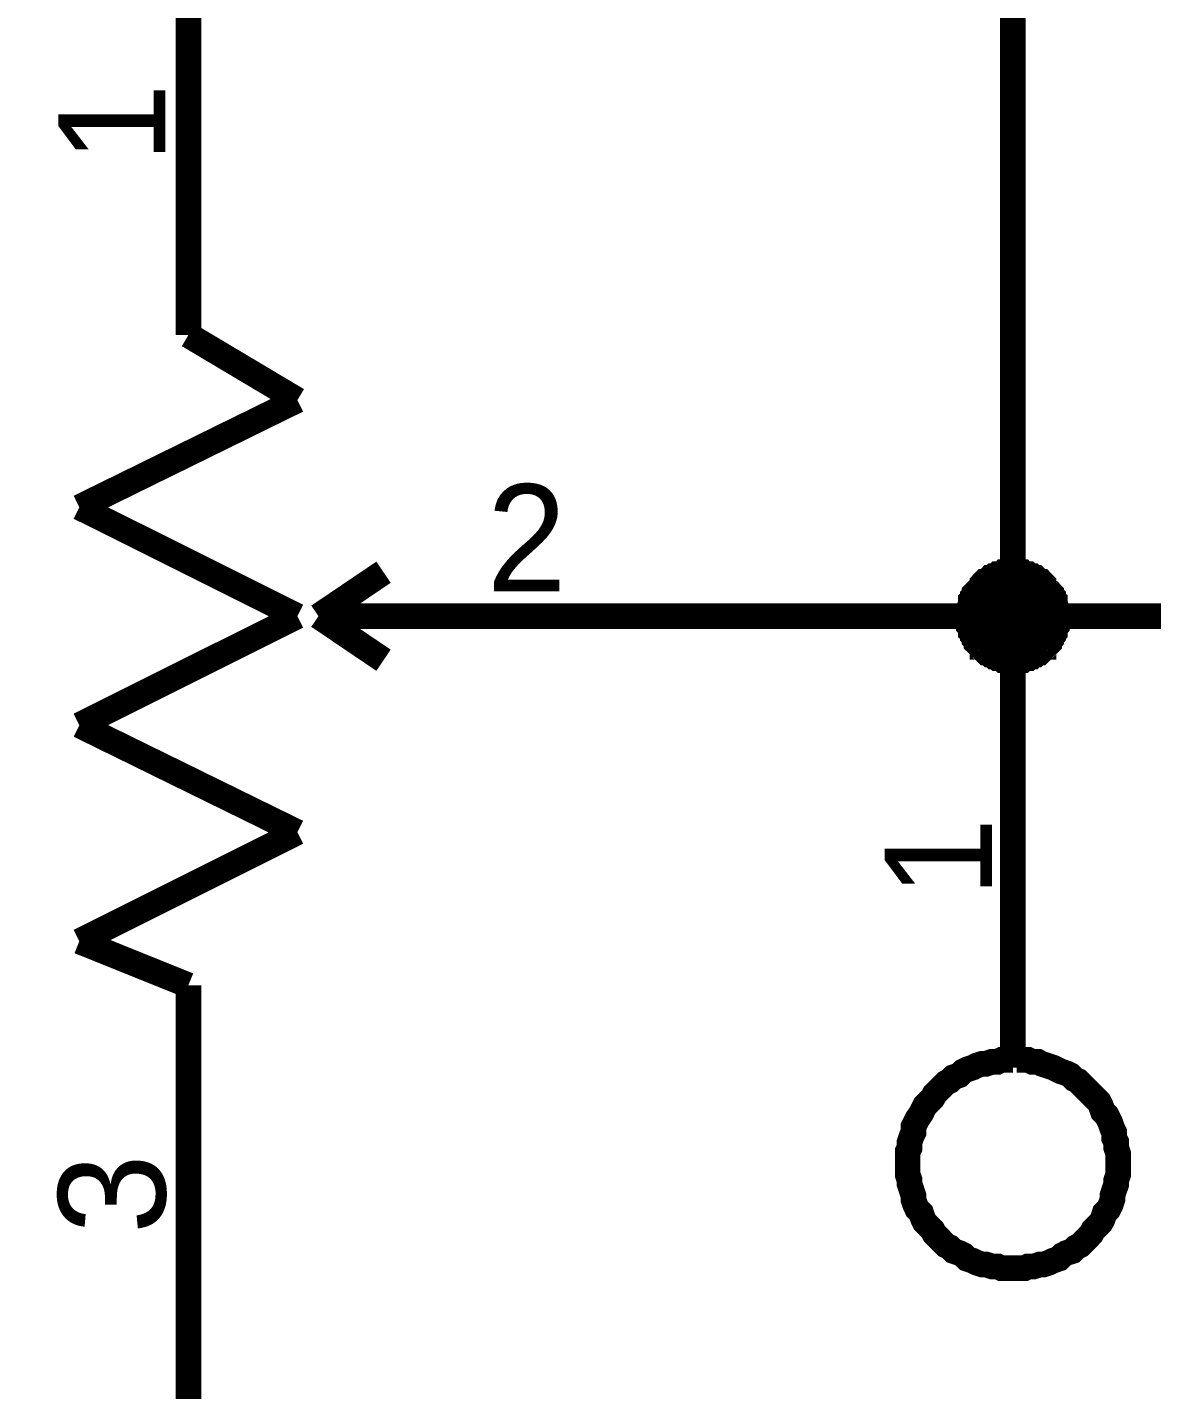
# Model space of a CAD drawing. Header units: millimetres. Extents: x 0 to 800, y 0 to 567.
# Drawn here: x 55.01 to 68.17, y 144.04 to 159.99 of the extents above; entities that cross this region are included whole.
import ezdxf

# ---------------------------------------------------------------- set-up
doc = ezdxf.new("R2010")
doc.units = ezdxf.units.MM
doc.layers.add('Sheet', color=255, linetype='Continuous')

msp = doc.modelspace()

# ---------------------------------------------------------------- linework, layer by layer
at = {"layer": 'Sheet'}
for points, const_width in [([(45.806, 167.543), (48.024, 167.543), (48.024, 167.565), (66.548, 167.565), (66.548, 153.096), (77.837, 153.096)], 0.3), ([(56.894, 156.388), (56.894, 161.473)], 0.3), ([(56.894, 156.388), (58.171, 155.627)], 0.3), ([(58.171, 155.627), (55.617, 154.372)], 0.3), ([(55.617, 154.372), (58.171, 153.096)], 0.3), ([(58.417, 153.096), (59.179, 153.611)], 0.3), ([(66.033, 153.096), (66.033, 153.118), (66.033, 153.14), (66.033, 153.163), (66.033, 153.185), (66.055, 153.23), (66.055, 153.252), (66.055, 153.275), (66.078, 153.297), (66.078, 153.32), (66.1, 153.342), (66.1, 153.364), (66.122, 153.387), (66.122, 153.387), (66.145, 153.409), (66.167, 153.432), (66.19, 153.454), (66.19, 153.476), (66.212, 153.499), (66.234, 153.499), (66.257, 153.521), (66.279, 153.544), (66.302, 153.544), (66.324, 153.566), (66.346, 153.566), (66.369, 153.588), (66.391, 153.588), (66.414, 153.588), (66.436, 153.611), (66.458, 153.611), (66.503, 153.611), (66.526, 153.611), (66.548, 153.611)], 0.3), ([(66.033, 153.096), (66.033, 153.118), (66.033, 153.14), (66.033, 153.163), (66.033, 153.185), (66.055, 153.23), (66.055, 153.252), (66.055, 153.275), (66.078, 153.297), (66.078, 153.32), (66.1, 153.342), (66.1, 153.364), (66.122, 153.387), (66.122, 153.387), (66.145, 153.409), (66.167, 153.432), (66.19, 153.454), (66.19, 153.476), (66.212, 153.499), (66.234, 153.499), (66.257, 153.521), (66.279, 153.544), (66.302, 153.544), (66.324, 153.566), (66.346, 153.566), (66.369, 153.588), (66.391, 153.588), (66.414, 153.588), (66.436, 153.611), (66.458, 153.611), (66.503, 153.611), (66.526, 153.611), (66.548, 153.611)], 0.3), ([(66.033, 153.096), (66.033, 153.118), (66.033, 153.14), (66.033, 153.163), (66.033, 153.185), (66.055, 153.23), (66.055, 153.252), (66.055, 153.275), (66.078, 153.297), (66.078, 153.32), (66.1, 153.342), (66.1, 153.364), (66.122, 153.387), (66.122, 153.387), (66.145, 153.409), (66.167, 153.432), (66.19, 153.454), (66.19, 153.476), (66.212, 153.499), (66.234, 153.499), (66.257, 153.521), (66.279, 153.544), (66.302, 153.544), (66.324, 153.566), (66.346, 153.566), (66.369, 153.588), (66.391, 153.588), (66.414, 153.588), (66.436, 153.611), (66.458, 153.611), (66.503, 153.611), (66.526, 153.611), (66.548, 153.611)], 0.3), ([(66.033, 153.096), (66.033, 153.118), (66.033, 153.14), (66.033, 153.163), (66.033, 153.185), (66.055, 153.23), (66.055, 153.252), (66.055, 153.275), (66.078, 153.297), (66.078, 153.32), (66.1, 153.342), (66.1, 153.364), (66.122, 153.387), (66.122, 153.387), (66.145, 153.409), (66.167, 153.432), (66.19, 153.454), (66.19, 153.476), (66.212, 153.499), (66.234, 153.499), (66.257, 153.521), (66.279, 153.544), (66.302, 153.544), (66.324, 153.566), (66.346, 153.566), (66.369, 153.588), (66.391, 153.588), (66.414, 153.588), (66.436, 153.611), (66.458, 153.611), (66.503, 153.611), (66.526, 153.611), (66.548, 153.611)], 0.3), ([(66.033, 153.096), (66.033, 153.118), (66.033, 153.14), (66.033, 153.163), (66.033, 153.185), (66.055, 153.23), (66.055, 153.252), (66.055, 153.275), (66.078, 153.297), (66.078, 153.32), (66.1, 153.342), (66.1, 153.364), (66.122, 153.387), (66.122, 153.387), (66.145, 153.409), (66.167, 153.432), (66.19, 153.454), (66.19, 153.476), (66.212, 153.499), (66.234, 153.499), (66.257, 153.521), (66.279, 153.544), (66.302, 153.544), (66.324, 153.566), (66.346, 153.566), (66.369, 153.588), (66.391, 153.588), (66.414, 153.588), (66.436, 153.611), (66.458, 153.611), (66.503, 153.611), (66.526, 153.611), (66.548, 153.611)], 0.3), ([(66.033, 153.096), (66.033, 153.118), (66.033, 153.14), (66.033, 153.163), (66.033, 153.185), (66.055, 153.23), (66.055, 153.252), (66.055, 153.275), (66.078, 153.297), (66.078, 153.32), (66.1, 153.342), (66.1, 153.364), (66.122, 153.387), (66.122, 153.387), (66.145, 153.409), (66.167, 153.432), (66.19, 153.454), (66.19, 153.476), (66.212, 153.499), (66.234, 153.499), (66.257, 153.521), (66.279, 153.544), (66.302, 153.544), (66.324, 153.566), (66.346, 153.566), (66.369, 153.588), (66.391, 153.588), (66.414, 153.588), (66.436, 153.611), (66.458, 153.611), (66.503, 153.611), (66.526, 153.611), (66.548, 153.611)], 0.3), ([(66.548, 153.611), (66.548, 153.611)], 0.3), ([(66.548, 153.611), (66.57, 153.611), (66.593, 153.611), (66.638, 153.611), (66.66, 153.611), (66.682, 153.588), (66.705, 153.588), (66.727, 153.588), (66.75, 153.566), (66.772, 153.566), (66.794, 153.544), (66.817, 153.544), (66.839, 153.521), (66.862, 153.499), (66.884, 153.499), (66.906, 153.476), (66.906, 153.454), (66.929, 153.432), (66.951, 153.409), (66.974, 153.387), (66.974, 153.387), (66.996, 153.364), (66.996, 153.342), (67.018, 153.32), (67.018, 153.297), (67.041, 153.275), (67.041, 153.252), (67.041, 153.23), (67.063, 153.185), (67.063, 153.163), (67.063, 153.14), (67.063, 153.118), (67.063, 153.096)], 0.3), ([(66.548, 153.611), (66.548, 153.611)], 0.3), ([(66.548, 153.611), (66.57, 153.611), (66.593, 153.611), (66.638, 153.611), (66.66, 153.611), (66.682, 153.588), (66.705, 153.588), (66.727, 153.588), (66.75, 153.566), (66.772, 153.566), (66.794, 153.544), (66.817, 153.544), (66.839, 153.521), (66.862, 153.499), (66.884, 153.499), (66.906, 153.476), (66.906, 153.454), (66.929, 153.432), (66.951, 153.409), (66.974, 153.387), (66.974, 153.387), (66.996, 153.364), (66.996, 153.342), (67.018, 153.32), (67.018, 153.297), (67.041, 153.275), (67.041, 153.252), (67.041, 153.23), (67.063, 153.185), (67.063, 153.163), (67.063, 153.14), (67.063, 153.118), (67.063, 153.096)], 0.3), ([(66.548, 153.611), (66.548, 153.611)], 0.3), ([(66.548, 153.611), (66.57, 153.611), (66.593, 153.611), (66.638, 153.611), (66.66, 153.611), (66.682, 153.588), (66.705, 153.588), (66.727, 153.588), (66.75, 153.566), (66.772, 153.566), (66.794, 153.544), (66.817, 153.544), (66.839, 153.521), (66.862, 153.499), (66.884, 153.499), (66.906, 153.476), (66.906, 153.454), (66.929, 153.432), (66.951, 153.409), (66.974, 153.387), (66.974, 153.387), (66.996, 153.364), (66.996, 153.342), (67.018, 153.32), (67.018, 153.297), (67.041, 153.275), (67.041, 153.252), (67.041, 153.23), (67.063, 153.185), (67.063, 153.163), (67.063, 153.14), (67.063, 153.118), (67.063, 153.096)], 0.3), ([(66.548, 153.611), (66.548, 153.611)], 0.3), ([(66.548, 153.611), (66.57, 153.611), (66.593, 153.611), (66.638, 153.611), (66.66, 153.611), (66.682, 153.588), (66.705, 153.588), (66.727, 153.588), (66.75, 153.566), (66.772, 153.566), (66.794, 153.544), (66.817, 153.544), (66.839, 153.521), (66.862, 153.499), (66.884, 153.499), (66.906, 153.476), (66.906, 153.454), (66.929, 153.432), (66.951, 153.409), (66.974, 153.387), (66.974, 153.387), (66.996, 153.364), (66.996, 153.342), (67.018, 153.32), (67.018, 153.297), (67.041, 153.275), (67.041, 153.252), (67.041, 153.23), (67.063, 153.185), (67.063, 153.163), (67.063, 153.14), (67.063, 153.118), (67.063, 153.096)], 0.3), ([(66.548, 153.611), (66.548, 153.611)], 0.3), ([(66.548, 153.611), (66.57, 153.611), (66.593, 153.611), (66.638, 153.611), (66.66, 153.611), (66.682, 153.588), (66.705, 153.588), (66.727, 153.588), (66.75, 153.566), (66.772, 153.566), (66.794, 153.544), (66.817, 153.544), (66.839, 153.521), (66.862, 153.499), (66.884, 153.499), (66.906, 153.476), (66.906, 153.454), (66.929, 153.432), (66.951, 153.409), (66.974, 153.387), (66.974, 153.387), (66.996, 153.364), (66.996, 153.342), (67.018, 153.32), (67.018, 153.297), (67.041, 153.275), (67.041, 153.252), (67.041, 153.23), (67.063, 153.185), (67.063, 153.163), (67.063, 153.14), (67.063, 153.118), (67.063, 153.096)], 0.3), ([(66.548, 153.611), (66.548, 153.611)], 0.3), ([(66.548, 153.611), (66.57, 153.611), (66.593, 153.611), (66.638, 153.611), (66.66, 153.611), (66.682, 153.588), (66.705, 153.588), (66.727, 153.588), (66.75, 153.566), (66.772, 153.566), (66.794, 153.544), (66.817, 153.544), (66.839, 153.521), (66.862, 153.499), (66.884, 153.499), (66.906, 153.476), (66.906, 153.454), (66.929, 153.432), (66.951, 153.409), (66.974, 153.387), (66.974, 153.387), (66.996, 153.364), (66.996, 153.342), (67.018, 153.32), (67.018, 153.297), (67.041, 153.275), (67.041, 153.252), (67.041, 153.23), (67.063, 153.185), (67.063, 153.163), (67.063, 153.14), (67.063, 153.118), (67.063, 153.096)], 0.3), ([(66.033, 153.096), (66.033, 153.118), (66.033, 153.14), (66.033, 153.163), (66.033, 153.185), (66.055, 153.23), (66.055, 153.252), (66.055, 153.275), (66.078, 153.297), (66.078, 153.32), (66.1, 153.342), (66.1, 153.364), (66.122, 153.387), (66.122, 153.387), (66.145, 153.409), (66.167, 153.432), (66.19, 153.454), (66.19, 153.476), (66.212, 153.499), (66.234, 153.499), (66.257, 153.521), (66.279, 153.544), (66.302, 153.544), (66.324, 153.566), (66.346, 153.566), (66.369, 153.588), (66.391, 153.588), (66.414, 153.588), (66.436, 153.611), (66.458, 153.611), (66.503, 153.611), (66.526, 153.611), (66.548, 153.611)], 0.0991), ([(66.033, 153.096), (66.033, 153.118), (66.033, 153.14), (66.033, 153.163), (66.033, 153.185), (66.055, 153.23), (66.055, 153.252), (66.055, 153.275), (66.078, 153.297), (66.078, 153.32), (66.1, 153.342), (66.1, 153.364), (66.122, 153.387), (66.122, 153.387), (66.145, 153.409), (66.167, 153.432), (66.19, 153.454), (66.19, 153.476), (66.212, 153.499), (66.234, 153.499), (66.257, 153.521), (66.279, 153.544), (66.302, 153.544), (66.324, 153.566), (66.346, 153.566), (66.369, 153.588), (66.391, 153.588), (66.414, 153.588), (66.436, 153.611), (66.458, 153.611), (66.503, 153.611), (66.526, 153.611), (66.548, 153.611)], 0.0991), ([(66.033, 153.096), (66.033, 153.118), (66.033, 153.14), (66.033, 153.163), (66.033, 153.185), (66.055, 153.23), (66.055, 153.252), (66.055, 153.275), (66.078, 153.297), (66.078, 153.32), (66.1, 153.342), (66.1, 153.364), (66.122, 153.387), (66.122, 153.387), (66.145, 153.409), (66.167, 153.432), (66.19, 153.454), (66.19, 153.476), (66.212, 153.499), (66.234, 153.499), (66.257, 153.521), (66.279, 153.544), (66.302, 153.544), (66.324, 153.566), (66.346, 153.566), (66.369, 153.588), (66.391, 153.588), (66.414, 153.588), (66.436, 153.611), (66.458, 153.611), (66.503, 153.611), (66.526, 153.611), (66.548, 153.611)], 0.0991), ([(66.033, 153.096), (66.033, 153.118), (66.033, 153.14), (66.033, 153.163), (66.033, 153.185), (66.055, 153.23), (66.055, 153.252), (66.055, 153.275), (66.078, 153.297), (66.078, 153.32), (66.1, 153.342), (66.1, 153.364), (66.122, 153.387), (66.122, 153.387), (66.145, 153.409), (66.167, 153.432), (66.19, 153.454), (66.19, 153.476), (66.212, 153.499), (66.234, 153.499), (66.257, 153.521), (66.279, 153.544), (66.302, 153.544), (66.324, 153.566), (66.346, 153.566), (66.369, 153.588), (66.391, 153.588), (66.414, 153.588), (66.436, 153.611), (66.458, 153.611), (66.503, 153.611), (66.526, 153.611), (66.548, 153.611)], 0.0991), ([(66.033, 153.096), (66.033, 153.118), (66.033, 153.14), (66.033, 153.163), (66.033, 153.185), (66.055, 153.23), (66.055, 153.252), (66.055, 153.275), (66.078, 153.297), (66.078, 153.32), (66.1, 153.342), (66.1, 153.364), (66.122, 153.387), (66.122, 153.387), (66.145, 153.409), (66.167, 153.432), (66.19, 153.454), (66.19, 153.476), (66.212, 153.499), (66.234, 153.499), (66.257, 153.521), (66.279, 153.544), (66.302, 153.544), (66.324, 153.566), (66.346, 153.566), (66.369, 153.588), (66.391, 153.588), (66.414, 153.588), (66.436, 153.611), (66.458, 153.611), (66.503, 153.611), (66.526, 153.611), (66.548, 153.611)], 0.0991), ([(66.033, 153.096), (66.033, 153.118), (66.033, 153.14), (66.033, 153.163), (66.033, 153.185), (66.055, 153.23), (66.055, 153.252), (66.055, 153.275), (66.078, 153.297), (66.078, 153.32), (66.1, 153.342), (66.1, 153.364), (66.122, 153.387), (66.122, 153.387), (66.145, 153.409), (66.167, 153.432), (66.19, 153.454), (66.19, 153.476), (66.212, 153.499), (66.234, 153.499), (66.257, 153.521), (66.279, 153.544), (66.302, 153.544), (66.324, 153.566), (66.346, 153.566), (66.369, 153.588), (66.391, 153.588), (66.414, 153.588), (66.436, 153.611), (66.458, 153.611), (66.503, 153.611), (66.526, 153.611), (66.548, 153.611)], 0.0991), ([(66.548, 153.611), (66.548, 153.611)], 0.0991), ([(66.548, 153.611), (66.57, 153.611), (66.593, 153.611), (66.638, 153.611), (66.66, 153.611), (66.682, 153.588), (66.705, 153.588), (66.727, 153.588), (66.75, 153.566), (66.772, 153.566), (66.794, 153.544), (66.817, 153.544), (66.839, 153.521), (66.862, 153.499), (66.884, 153.499), (66.906, 153.476), (66.906, 153.454), (66.929, 153.432), (66.951, 153.409), (66.974, 153.387), (66.974, 153.387), (66.996, 153.364), (66.996, 153.342), (67.018, 153.32), (67.018, 153.297), (67.041, 153.275), (67.041, 153.252), (67.041, 153.23), (67.063, 153.185), (67.063, 153.163), (67.063, 153.14), (67.063, 153.118), (67.063, 153.096)], 0.0991), ([(66.548, 153.611), (66.548, 153.611)], 0.0991), ([(66.548, 153.611), (66.57, 153.611), (66.593, 153.611), (66.638, 153.611), (66.66, 153.611), (66.682, 153.588), (66.705, 153.588), (66.727, 153.588), (66.75, 153.566), (66.772, 153.566), (66.794, 153.544), (66.817, 153.544), (66.839, 153.521), (66.862, 153.499), (66.884, 153.499), (66.906, 153.476), (66.906, 153.454), (66.929, 153.432), (66.951, 153.409), (66.974, 153.387), (66.974, 153.387), (66.996, 153.364), (66.996, 153.342), (67.018, 153.32), (67.018, 153.297), (67.041, 153.275), (67.041, 153.252), (67.041, 153.23), (67.063, 153.185), (67.063, 153.163), (67.063, 153.14), (67.063, 153.118), (67.063, 153.096)], 0.0991), ([(66.548, 153.611), (66.548, 153.611)], 0.0991), ([(66.548, 153.611), (66.57, 153.611), (66.593, 153.611), (66.638, 153.611), (66.66, 153.611), (66.682, 153.588), (66.705, 153.588), (66.727, 153.588), (66.75, 153.566), (66.772, 153.566), (66.794, 153.544), (66.817, 153.544), (66.839, 153.521), (66.862, 153.499), (66.884, 153.499), (66.906, 153.476), (66.906, 153.454), (66.929, 153.432), (66.951, 153.409), (66.974, 153.387), (66.974, 153.387), (66.996, 153.364), (66.996, 153.342), (67.018, 153.32), (67.018, 153.297), (67.041, 153.275), (67.041, 153.252), (67.041, 153.23), (67.063, 153.185), (67.063, 153.163), (67.063, 153.14), (67.063, 153.118), (67.063, 153.096)], 0.0991), ([(66.548, 153.611), (66.548, 153.611)], 0.0991), ([(66.548, 153.611), (66.57, 153.611), (66.593, 153.611), (66.638, 153.611), (66.66, 153.611), (66.682, 153.588), (66.705, 153.588), (66.727, 153.588), (66.75, 153.566), (66.772, 153.566), (66.794, 153.544), (66.817, 153.544), (66.839, 153.521), (66.862, 153.499), (66.884, 153.499), (66.906, 153.476), (66.906, 153.454), (66.929, 153.432), (66.951, 153.409), (66.974, 153.387), (66.974, 153.387), (66.996, 153.364), (66.996, 153.342), (67.018, 153.32), (67.018, 153.297), (67.041, 153.275), (67.041, 153.252), (67.041, 153.23), (67.063, 153.185), (67.063, 153.163), (67.063, 153.14), (67.063, 153.118), (67.063, 153.096)], 0.0991), ([(66.548, 153.611), (66.548, 153.611)], 0.0991), ([(66.548, 153.611), (66.57, 153.611), (66.593, 153.611), (66.638, 153.611), (66.66, 153.611), (66.682, 153.588), (66.705, 153.588), (66.727, 153.588), (66.75, 153.566), (66.772, 153.566), (66.794, 153.544), (66.817, 153.544), (66.839, 153.521), (66.862, 153.499), (66.884, 153.499), (66.906, 153.476), (66.906, 153.454), (66.929, 153.432), (66.951, 153.409), (66.974, 153.387), (66.974, 153.387), (66.996, 153.364), (66.996, 153.342), (67.018, 153.32), (67.018, 153.297), (67.041, 153.275), (67.041, 153.252), (67.041, 153.23), (67.063, 153.185), (67.063, 153.163), (67.063, 153.14), (67.063, 153.118), (67.063, 153.096)], 0.0991), ([(66.548, 153.611), (66.548, 153.611)], 0.0991), ([(66.548, 153.611), (66.57, 153.611), (66.593, 153.611), (66.638, 153.611), (66.66, 153.611), (66.682, 153.588), (66.705, 153.588), (66.727, 153.588), (66.75, 153.566), (66.772, 153.566), (66.794, 153.544), (66.817, 153.544), (66.839, 153.521), (66.862, 153.499), (66.884, 153.499), (66.906, 153.476), (66.906, 153.454), (66.929, 153.432), (66.951, 153.409), (66.974, 153.387), (66.974, 153.387), (66.996, 153.364), (66.996, 153.342), (67.018, 153.32), (67.018, 153.297), (67.041, 153.275), (67.041, 153.252), (67.041, 153.23), (67.063, 153.185), (67.063, 153.163), (67.063, 153.14), (67.063, 153.118), (67.063, 153.096)], 0.0991), ([(58.171, 153.096), (55.617, 151.819)], 0.3), ([(58.417, 153.096), (59.179, 152.58)], 0.3), ([(58.417, 153.096), (63.502, 153.096)], 0.3), ([(66.548, 153.096), (63.502, 153.096)], 0.3), ([(66.548, 152.58), (66.526, 152.58), (66.503, 152.58), (66.458, 152.58), (66.436, 152.58), (66.414, 152.603), (66.391, 152.603), (66.369, 152.603), (66.346, 152.625), (66.324, 152.625), (66.302, 152.648), (66.279, 152.648), (66.257, 152.67), (66.234, 152.67), (66.212, 152.692), (66.19, 152.715), (66.19, 152.737), (66.167, 152.737), (66.145, 152.76), (66.122, 152.782), (66.122, 152.804), (66.1, 152.827), (66.1, 152.849), (66.078, 152.872), (66.078, 152.894), (66.055, 152.916), (66.055, 152.939), (66.055, 152.961), (66.033, 152.984), (66.033, 153.006), (66.033, 153.051), (66.033, 153.073), (66.033, 153.096)], 0.3), ([(66.033, 153.096), (66.033, 153.096)], 0.3), ([(66.548, 152.58), (66.526, 152.58), (66.503, 152.58), (66.458, 152.58), (66.436, 152.58), (66.414, 152.603), (66.391, 152.603), (66.369, 152.603), (66.346, 152.625), (66.324, 152.625), (66.302, 152.648), (66.279, 152.648), (66.257, 152.67), (66.234, 152.67), (66.212, 152.692), (66.19, 152.715), (66.19, 152.737), (66.167, 152.737), (66.145, 152.76), (66.122, 152.782), (66.122, 152.804), (66.1, 152.827), (66.1, 152.849), (66.078, 152.872), (66.078, 152.894), (66.055, 152.916), (66.055, 152.939), (66.055, 152.961), (66.033, 152.984), (66.033, 153.006), (66.033, 153.051), (66.033, 153.073), (66.033, 153.096)], 0.3), ([(66.033, 153.096), (66.033, 153.096)], 0.3), ([(66.548, 152.58), (66.526, 152.58), (66.503, 152.58), (66.458, 152.58), (66.436, 152.58), (66.414, 152.603), (66.391, 152.603), (66.369, 152.603), (66.346, 152.625), (66.324, 152.625), (66.302, 152.648), (66.279, 152.648), (66.257, 152.67), (66.234, 152.67), (66.212, 152.692), (66.19, 152.715), (66.19, 152.737), (66.167, 152.737), (66.145, 152.76), (66.122, 152.782), (66.122, 152.804), (66.1, 152.827), (66.1, 152.849), (66.078, 152.872), (66.078, 152.894), (66.055, 152.916), (66.055, 152.939), (66.055, 152.961), (66.033, 152.984), (66.033, 153.006), (66.033, 153.051), (66.033, 153.073), (66.033, 153.096)], 0.3), ([(66.033, 153.096), (66.033, 153.096)], 0.3), ([(66.548, 152.58), (66.526, 152.58), (66.503, 152.58), (66.458, 152.58), (66.436, 152.58), (66.414, 152.603), (66.391, 152.603), (66.369, 152.603), (66.346, 152.625), (66.324, 152.625), (66.302, 152.648), (66.279, 152.648), (66.257, 152.67), (66.234, 152.67), (66.212, 152.692), (66.19, 152.715), (66.19, 152.737), (66.167, 152.737), (66.145, 152.76), (66.122, 152.782), (66.122, 152.804), (66.1, 152.827), (66.1, 152.849), (66.078, 152.872), (66.078, 152.894), (66.055, 152.916), (66.055, 152.939), (66.055, 152.961), (66.033, 152.984), (66.033, 153.006), (66.033, 153.051), (66.033, 153.073), (66.033, 153.096)], 0.3), ([(66.033, 153.096), (66.033, 153.096)], 0.3), ([(66.548, 152.58), (66.526, 152.58), (66.503, 152.58), (66.458, 152.58), (66.436, 152.58), (66.414, 152.603), (66.391, 152.603), (66.369, 152.603), (66.346, 152.625), (66.324, 152.625), (66.302, 152.648), (66.279, 152.648), (66.257, 152.67), (66.234, 152.67), (66.212, 152.692), (66.19, 152.715), (66.19, 152.737), (66.167, 152.737), (66.145, 152.76), (66.122, 152.782), (66.122, 152.804), (66.1, 152.827), (66.1, 152.849), (66.078, 152.872), (66.078, 152.894), (66.055, 152.916), (66.055, 152.939), (66.055, 152.961), (66.033, 152.984), (66.033, 153.006), (66.033, 153.051), (66.033, 153.073), (66.033, 153.096)], 0.3), ([(66.033, 153.096), (66.033, 153.096)], 0.3), ([(66.548, 152.58), (66.526, 152.58), (66.503, 152.58), (66.458, 152.58), (66.436, 152.58), (66.414, 152.603), (66.391, 152.603), (66.369, 152.603), (66.346, 152.625), (66.324, 152.625), (66.302, 152.648), (66.279, 152.648), (66.257, 152.67), (66.234, 152.67), (66.212, 152.692), (66.19, 152.715), (66.19, 152.737), (66.167, 152.737), (66.145, 152.76), (66.122, 152.782), (66.122, 152.804), (66.1, 152.827), (66.1, 152.849), (66.078, 152.872), (66.078, 152.894), (66.055, 152.916), (66.055, 152.939), (66.055, 152.961), (66.033, 152.984), (66.033, 153.006), (66.033, 153.051), (66.033, 153.073), (66.033, 153.096)], 0.3), ([(66.033, 153.096), (66.033, 153.096)], 0.3), ([(67.063, 153.096), (67.063, 153.073), (67.063, 153.051), (67.063, 153.006), (67.063, 152.984), (67.041, 152.961), (67.041, 152.939), (67.041, 152.916), (67.018, 152.894), (67.018, 152.872), (66.996, 152.849), (66.996, 152.827), (66.974, 152.804), (66.974, 152.782), (66.951, 152.76), (66.929, 152.737), (66.906, 152.737), (66.906, 152.715), (66.884, 152.692), (66.862, 152.67), (66.839, 152.67), (66.817, 152.648), (66.794, 152.648), (66.772, 152.625), (66.75, 152.625), (66.727, 152.603), (66.705, 152.603), (66.682, 152.603), (66.66, 152.58), (66.638, 152.58), (66.593, 152.58), (66.57, 152.58), (66.548, 152.58)], 0.3), ([(67.063, 153.096), (67.063, 153.073), (67.063, 153.051), (67.063, 153.006), (67.063, 152.984), (67.041, 152.961), (67.041, 152.939), (67.041, 152.916), (67.018, 152.894), (67.018, 152.872), (66.996, 152.849), (66.996, 152.827), (66.974, 152.804), (66.974, 152.782), (66.951, 152.76), (66.929, 152.737), (66.906, 152.737), (66.906, 152.715), (66.884, 152.692), (66.862, 152.67), (66.839, 152.67), (66.817, 152.648), (66.794, 152.648), (66.772, 152.625), (66.75, 152.625), (66.727, 152.603), (66.705, 152.603), (66.682, 152.603), (66.66, 152.58), (66.638, 152.58), (66.593, 152.58), (66.57, 152.58), (66.548, 152.58)], 0.3), ([(66.548, 151.326), (66.548, 153.096)], 0.3), ([(67.063, 153.096), (67.063, 153.073), (67.063, 153.051), (67.063, 153.006), (67.063, 152.984), (67.041, 152.961), (67.041, 152.939), (67.041, 152.916), (67.018, 152.894), (67.018, 152.872), (66.996, 152.849), (66.996, 152.827), (66.974, 152.804), (66.974, 152.782), (66.951, 152.76), (66.929, 152.737), (66.906, 152.737), (66.906, 152.715), (66.884, 152.692), (66.862, 152.67), (66.839, 152.67), (66.817, 152.648), (66.794, 152.648), (66.772, 152.625), (66.75, 152.625), (66.727, 152.603), (66.705, 152.603), (66.682, 152.603), (66.66, 152.58), (66.638, 152.58), (66.593, 152.58), (66.57, 152.58), (66.548, 152.58)], 0.3), ([(67.063, 153.096), (67.063, 153.073), (67.063, 153.051), (67.063, 153.006), (67.063, 152.984), (67.041, 152.961), (67.041, 152.939), (67.041, 152.916), (67.018, 152.894), (67.018, 152.872), (66.996, 152.849), (66.996, 152.827), (66.974, 152.804), (66.974, 152.782), (66.951, 152.76), (66.929, 152.737), (66.906, 152.737), (66.906, 152.715), (66.884, 152.692), (66.862, 152.67), (66.839, 152.67), (66.817, 152.648), (66.794, 152.648), (66.772, 152.625), (66.75, 152.625), (66.727, 152.603), (66.705, 152.603), (66.682, 152.603), (66.66, 152.58), (66.638, 152.58), (66.593, 152.58), (66.57, 152.58), (66.548, 152.58)], 0.3), ([(67.063, 153.096), (67.063, 153.073), (67.063, 153.051), (67.063, 153.006), (67.063, 152.984), (67.041, 152.961), (67.041, 152.939), (67.041, 152.916), (67.018, 152.894), (67.018, 152.872), (66.996, 152.849), (66.996, 152.827), (66.974, 152.804), (66.974, 152.782), (66.951, 152.76), (66.929, 152.737), (66.906, 152.737), (66.906, 152.715), (66.884, 152.692), (66.862, 152.67), (66.839, 152.67), (66.817, 152.648), (66.794, 152.648), (66.772, 152.625), (66.75, 152.625), (66.727, 152.603), (66.705, 152.603), (66.682, 152.603), (66.66, 152.58), (66.638, 152.58), (66.593, 152.58), (66.57, 152.58), (66.548, 152.58)], 0.3), ([(67.063, 153.096), (67.063, 153.073), (67.063, 153.051), (67.063, 153.006), (67.063, 152.984), (67.041, 152.961), (67.041, 152.939), (67.041, 152.916), (67.018, 152.894), (67.018, 152.872), (66.996, 152.849), (66.996, 152.827), (66.974, 152.804), (66.974, 152.782), (66.951, 152.76), (66.929, 152.737), (66.906, 152.737), (66.906, 152.715), (66.884, 152.692), (66.862, 152.67), (66.839, 152.67), (66.817, 152.648), (66.794, 152.648), (66.772, 152.625), (66.75, 152.625), (66.727, 152.603), (66.705, 152.603), (66.682, 152.603), (66.66, 152.58), (66.638, 152.58), (66.593, 152.58), (66.57, 152.58), (66.548, 152.58)], 0.3), ([(67.063, 153.096), (67.063, 153.096), (67.063, 153.096), (67.063, 153.096), (67.063, 153.096), (67.063, 153.096), (67.063, 153.096), (67.063, 153.096), (67.063, 153.096), (67.063, 153.096), (67.063, 153.096), (67.063, 153.096), (67.063, 153.096), (67.063, 153.096), (67.063, 153.096), (67.063, 153.096), (67.063, 153.096), (67.063, 153.096), (67.063, 153.096), (67.063, 153.096), (67.063, 153.096), (67.063, 153.096), (67.063, 153.096), (67.063, 153.096), (67.063, 153.096), (67.063, 153.096), (67.063, 153.096), (67.063, 153.096), (67.063, 153.096), (67.063, 153.096), (67.063, 153.096), (67.063, 153.096), (67.063, 153.096)], 0.3), ([(67.063, 153.096), (67.063, 153.096)], 0.3), ([(67.063, 153.096), (67.063, 153.096), (67.063, 153.096), (67.063, 153.096), (67.063, 153.096), (67.063, 153.096), (67.063, 153.096), (67.063, 153.096), (67.063, 153.096), (67.063, 153.096), (67.063, 153.096), (67.063, 153.096), (67.063, 153.096), (67.063, 153.096), (67.063, 153.096), (67.063, 153.096), (67.063, 153.096), (67.063, 153.096), (67.063, 153.096), (67.063, 153.096), (67.063, 153.096), (67.063, 153.096), (67.063, 153.096), (67.063, 153.096), (67.063, 153.096), (67.063, 153.096), (67.063, 153.096), (67.063, 153.096), (67.063, 153.096), (67.063, 153.096), (67.063, 153.096), (67.063, 153.096), (67.063, 153.096)], 0.3), ([(67.063, 153.096), (67.063, 153.096)], 0.3), ([(67.063, 153.096), (67.063, 153.096), (67.063, 153.096), (67.063, 153.096), (67.063, 153.096), (67.063, 153.096), (67.063, 153.096), (67.063, 153.096), (67.063, 153.096), (67.063, 153.096), (67.063, 153.096), (67.063, 153.096), (67.063, 153.096), (67.063, 153.096), (67.063, 153.096), (67.063, 153.096), (67.063, 153.096), (67.063, 153.096), (67.063, 153.096), (67.063, 153.096), (67.063, 153.096), (67.063, 153.096), (67.063, 153.096), (67.063, 153.096), (67.063, 153.096), (67.063, 153.096), (67.063, 153.096), (67.063, 153.096), (67.063, 153.096), (67.063, 153.096), (67.063, 153.096), (67.063, 153.096), (67.063, 153.096)], 0.3), ([(67.063, 153.096), (67.063, 153.096)], 0.3), ([(67.063, 153.096), (67.063, 153.096), (67.063, 153.096), (67.063, 153.096), (67.063, 153.096), (67.063, 153.096), (67.063, 153.096), (67.063, 153.096), (67.063, 153.096), (67.063, 153.096), (67.063, 153.096), (67.063, 153.096), (67.063, 153.096), (67.063, 153.096), (67.063, 153.096), (67.063, 153.096), (67.063, 153.096), (67.063, 153.096), (67.063, 153.096), (67.063, 153.096), (67.063, 153.096), (67.063, 153.096), (67.063, 153.096), (67.063, 153.096), (67.063, 153.096), (67.063, 153.096), (67.063, 153.096), (67.063, 153.096), (67.063, 153.096), (67.063, 153.096), (67.063, 153.096), (67.063, 153.096), (67.063, 153.096)], 0.3), ([(67.063, 153.096), (67.063, 153.096)], 0.3), ([(67.063, 153.096), (67.063, 153.096), (67.063, 153.096), (67.063, 153.096), (67.063, 153.096), (67.063, 153.096), (67.063, 153.096), (67.063, 153.096), (67.063, 153.096), (67.063, 153.096), (67.063, 153.096), (67.063, 153.096), (67.063, 153.096), (67.063, 153.096), (67.063, 153.096), (67.063, 153.096), (67.063, 153.096), (67.063, 153.096), (67.063, 153.096), (67.063, 153.096), (67.063, 153.096), (67.063, 153.096), (67.063, 153.096), (67.063, 153.096), (67.063, 153.096), (67.063, 153.096), (67.063, 153.096), (67.063, 153.096), (67.063, 153.096), (67.063, 153.096), (67.063, 153.096), (67.063, 153.096), (67.063, 153.096)], 0.3), ([(67.063, 153.096), (67.063, 153.096)], 0.3), ([(67.063, 153.096), (67.063, 153.096), (67.063, 153.096), (67.063, 153.096), (67.063, 153.096), (67.063, 153.096), (67.063, 153.096), (67.063, 153.096), (67.063, 153.096), (67.063, 153.096), (67.063, 153.096), (67.063, 153.096), (67.063, 153.096), (67.063, 153.096), (67.063, 153.096), (67.063, 153.096), (67.063, 153.096), (67.063, 153.096), (67.063, 153.096), (67.063, 153.096), (67.063, 153.096), (67.063, 153.096), (67.063, 153.096), (67.063, 153.096), (67.063, 153.096), (67.063, 153.096), (67.063, 153.096), (67.063, 153.096), (67.063, 153.096), (67.063, 153.096), (67.063, 153.096), (67.063, 153.096), (67.063, 153.096)], 0.3), ([(67.063, 153.096), (67.063, 153.096)], 0.3), ([(66.548, 152.58), (66.526, 152.58), (66.503, 152.58), (66.458, 152.58), (66.436, 152.58), (66.414, 152.603), (66.391, 152.603), (66.369, 152.603), (66.346, 152.625), (66.324, 152.625), (66.302, 152.648), (66.279, 152.648), (66.257, 152.67), (66.234, 152.67), (66.212, 152.692), (66.19, 152.715), (66.19, 152.737), (66.167, 152.737), (66.145, 152.76), (66.122, 152.782), (66.122, 152.804), (66.1, 152.827), (66.1, 152.849), (66.078, 152.872), (66.078, 152.894), (66.055, 152.916), (66.055, 152.939), (66.055, 152.961), (66.033, 152.984), (66.033, 153.006), (66.033, 153.051), (66.033, 153.073), (66.033, 153.096)], 0.0991), ([(66.033, 153.096), (66.033, 153.096)], 0.0991), ([(66.548, 152.58), (66.526, 152.58), (66.503, 152.58), (66.458, 152.58), (66.436, 152.58), (66.414, 152.603), (66.391, 152.603), (66.369, 152.603), (66.346, 152.625), (66.324, 152.625), (66.302, 152.648), (66.279, 152.648), (66.257, 152.67), (66.234, 152.67), (66.212, 152.692), (66.19, 152.715), (66.19, 152.737), (66.167, 152.737), (66.145, 152.76), (66.122, 152.782), (66.122, 152.804), (66.1, 152.827), (66.1, 152.849), (66.078, 152.872), (66.078, 152.894), (66.055, 152.916), (66.055, 152.939), (66.055, 152.961), (66.033, 152.984), (66.033, 153.006), (66.033, 153.051), (66.033, 153.073), (66.033, 153.096)], 0.0991), ([(66.033, 153.096), (66.033, 153.096)], 0.0991), ([(66.548, 152.58), (66.526, 152.58), (66.503, 152.58), (66.458, 152.58), (66.436, 152.58), (66.414, 152.603), (66.391, 152.603), (66.369, 152.603), (66.346, 152.625), (66.324, 152.625), (66.302, 152.648), (66.279, 152.648), (66.257, 152.67), (66.234, 152.67), (66.212, 152.692), (66.19, 152.715), (66.19, 152.737), (66.167, 152.737), (66.145, 152.76), (66.122, 152.782), (66.122, 152.804), (66.1, 152.827), (66.1, 152.849), (66.078, 152.872), (66.078, 152.894), (66.055, 152.916), (66.055, 152.939), (66.055, 152.961), (66.033, 152.984), (66.033, 153.006), (66.033, 153.051), (66.033, 153.073), (66.033, 153.096)], 0.0991), ([(66.033, 153.096), (66.033, 153.096)], 0.0991), ([(66.548, 152.58), (66.526, 152.58), (66.503, 152.58), (66.458, 152.58), (66.436, 152.58), (66.414, 152.603), (66.391, 152.603), (66.369, 152.603), (66.346, 152.625), (66.324, 152.625), (66.302, 152.648), (66.279, 152.648), (66.257, 152.67), (66.234, 152.67), (66.212, 152.692), (66.19, 152.715), (66.19, 152.737), (66.167, 152.737), (66.145, 152.76), (66.122, 152.782), (66.122, 152.804), (66.1, 152.827), (66.1, 152.849), (66.078, 152.872), (66.078, 152.894), (66.055, 152.916), (66.055, 152.939), (66.055, 152.961), (66.033, 152.984), (66.033, 153.006), (66.033, 153.051), (66.033, 153.073), (66.033, 153.096)], 0.0991), ([(66.033, 153.096), (66.033, 153.096)], 0.0991), ([(66.548, 152.58), (66.526, 152.58), (66.503, 152.58), (66.458, 152.58), (66.436, 152.58), (66.414, 152.603), (66.391, 152.603), (66.369, 152.603), (66.346, 152.625), (66.324, 152.625), (66.302, 152.648), (66.279, 152.648), (66.257, 152.67), (66.234, 152.67), (66.212, 152.692), (66.19, 152.715), (66.19, 152.737), (66.167, 152.737), (66.145, 152.76), (66.122, 152.782), (66.122, 152.804), (66.1, 152.827), (66.1, 152.849), (66.078, 152.872), (66.078, 152.894), (66.055, 152.916), (66.055, 152.939), (66.055, 152.961), (66.033, 152.984), (66.033, 153.006), (66.033, 153.051), (66.033, 153.073), (66.033, 153.096)], 0.0991), ([(66.033, 153.096), (66.033, 153.096)], 0.0991), ([(66.548, 152.58), (66.526, 152.58), (66.503, 152.58), (66.458, 152.58), (66.436, 152.58), (66.414, 152.603), (66.391, 152.603), (66.369, 152.603), (66.346, 152.625), (66.324, 152.625), (66.302, 152.648), (66.279, 152.648), (66.257, 152.67), (66.234, 152.67), (66.212, 152.692), (66.19, 152.715), (66.19, 152.737), (66.167, 152.737), (66.145, 152.76), (66.122, 152.782), (66.122, 152.804), (66.1, 152.827), (66.1, 152.849), (66.078, 152.872), (66.078, 152.894), (66.055, 152.916), (66.055, 152.939), (66.055, 152.961), (66.033, 152.984), (66.033, 153.006), (66.033, 153.051), (66.033, 153.073), (66.033, 153.096)], 0.0991), ([(66.033, 153.096), (66.033, 153.096)], 0.0991), ([(67.063, 153.096), (67.063, 153.073), (67.063, 153.051), (67.063, 153.006), (67.063, 152.984), (67.041, 152.961), (67.041, 152.939), (67.041, 152.916), (67.018, 152.894), (67.018, 152.872), (66.996, 152.849), (66.996, 152.827), (66.974, 152.804), (66.974, 152.782), (66.951, 152.76), (66.929, 152.737), (66.906, 152.737), (66.906, 152.715), (66.884, 152.692), (66.862, 152.67), (66.839, 152.67), (66.817, 152.648), (66.794, 152.648), (66.772, 152.625), (66.75, 152.625), (66.727, 152.603), (66.705, 152.603), (66.682, 152.603), (66.66, 152.58), (66.638, 152.58), (66.593, 152.58), (66.57, 152.58), (66.548, 152.58)], 0.0991), ([(67.063, 153.096), (67.063, 153.073), (67.063, 153.051), (67.063, 153.006), (67.063, 152.984), (67.041, 152.961), (67.041, 152.939), (67.041, 152.916), (67.018, 152.894), (67.018, 152.872), (66.996, 152.849), (66.996, 152.827), (66.974, 152.804), (66.974, 152.782), (66.951, 152.76), (66.929, 152.737), (66.906, 152.737), (66.906, 152.715), (66.884, 152.692), (66.862, 152.67), (66.839, 152.67), (66.817, 152.648), (66.794, 152.648), (66.772, 152.625), (66.75, 152.625), (66.727, 152.603), (66.705, 152.603), (66.682, 152.603), (66.66, 152.58), (66.638, 152.58), (66.593, 152.58), (66.57, 152.58), (66.548, 152.58)], 0.0991), ([(67.063, 153.096), (67.063, 153.073), (67.063, 153.051), (67.063, 153.006), (67.063, 152.984), (67.041, 152.961), (67.041, 152.939), (67.041, 152.916), (67.018, 152.894), (67.018, 152.872), (66.996, 152.849), (66.996, 152.827), (66.974, 152.804), (66.974, 152.782), (66.951, 152.76), (66.929, 152.737), (66.906, 152.737), (66.906, 152.715), (66.884, 152.692), (66.862, 152.67), (66.839, 152.67), (66.817, 152.648), (66.794, 152.648), (66.772, 152.625), (66.75, 152.625), (66.727, 152.603), (66.705, 152.603), (66.682, 152.603), (66.66, 152.58), (66.638, 152.58), (66.593, 152.58), (66.57, 152.58), (66.548, 152.58)], 0.0991), ([(67.063, 153.096), (67.063, 153.073), (67.063, 153.051), (67.063, 153.006), (67.063, 152.984), (67.041, 152.961), (67.041, 152.939), (67.041, 152.916), (67.018, 152.894), (67.018, 152.872), (66.996, 152.849), (66.996, 152.827), (66.974, 152.804), (66.974, 152.782), (66.951, 152.76), (66.929, 152.737), (66.906, 152.737), (66.906, 152.715), (66.884, 152.692), (66.862, 152.67), (66.839, 152.67), (66.817, 152.648), (66.794, 152.648), (66.772, 152.625), (66.75, 152.625), (66.727, 152.603), (66.705, 152.603), (66.682, 152.603), (66.66, 152.58), (66.638, 152.58), (66.593, 152.58), (66.57, 152.58), (66.548, 152.58)], 0.0991), ([(67.063, 153.096), (67.063, 153.073), (67.063, 153.051), (67.063, 153.006), (67.063, 152.984), (67.041, 152.961), (67.041, 152.939), (67.041, 152.916), (67.018, 152.894), (67.018, 152.872), (66.996, 152.849), (66.996, 152.827), (66.974, 152.804), (66.974, 152.782), (66.951, 152.76), (66.929, 152.737), (66.906, 152.737), (66.906, 152.715), (66.884, 152.692), (66.862, 152.67), (66.839, 152.67), (66.817, 152.648), (66.794, 152.648), (66.772, 152.625), (66.75, 152.625), (66.727, 152.603), (66.705, 152.603), (66.682, 152.603), (66.66, 152.58), (66.638, 152.58), (66.593, 152.58), (66.57, 152.58), (66.548, 152.58)], 0.0991), ([(67.063, 153.096), (67.063, 153.073), (67.063, 153.051), (67.063, 153.006), (67.063, 152.984), (67.041, 152.961), (67.041, 152.939), (67.041, 152.916), (67.018, 152.894), (67.018, 152.872), (66.996, 152.849), (66.996, 152.827), (66.974, 152.804), (66.974, 152.782), (66.951, 152.76), (66.929, 152.737), (66.906, 152.737), (66.906, 152.715), (66.884, 152.692), (66.862, 152.67), (66.839, 152.67), (66.817, 152.648), (66.794, 152.648), (66.772, 152.625), (66.75, 152.625), (66.727, 152.603), (66.705, 152.603), (66.682, 152.603), (66.66, 152.58), (66.638, 152.58), (66.593, 152.58), (66.57, 152.58), (66.548, 152.58)], 0.0991), ([(67.063, 153.096), (67.063, 153.096), (67.063, 153.096), (67.063, 153.096), (67.063, 153.096), (67.063, 153.096), (67.063, 153.096), (67.063, 153.096), (67.063, 153.096), (67.063, 153.096), (67.063, 153.096), (67.063, 153.096), (67.063, 153.096), (67.063, 153.096), (67.063, 153.096), (67.063, 153.096), (67.063, 153.096), (67.063, 153.096), (67.063, 153.096), (67.063, 153.096), (67.063, 153.096), (67.063, 153.096), (67.063, 153.096), (67.063, 153.096), (67.063, 153.096), (67.063, 153.096), (67.063, 153.096), (67.063, 153.096), (67.063, 153.096), (67.063, 153.096), (67.063, 153.096), (67.063, 153.096), (67.063, 153.096)], 0.0991), ([(67.063, 153.096), (67.063, 153.096)], 0.0991), ([(67.063, 153.096), (67.063, 153.096), (67.063, 153.096), (67.063, 153.096), (67.063, 153.096), (67.063, 153.096), (67.063, 153.096), (67.063, 153.096), (67.063, 153.096), (67.063, 153.096), (67.063, 153.096), (67.063, 153.096), (67.063, 153.096), (67.063, 153.096), (67.063, 153.096), (67.063, 153.096), (67.063, 153.096), (67.063, 153.096), (67.063, 153.096), (67.063, 153.096), (67.063, 153.096), (67.063, 153.096), (67.063, 153.096), (67.063, 153.096), (67.063, 153.096), (67.063, 153.096), (67.063, 153.096), (67.063, 153.096), (67.063, 153.096), (67.063, 153.096), (67.063, 153.096), (67.063, 153.096), (67.063, 153.096)], 0.0991), ([(67.063, 153.096), (67.063, 153.096)], 0.0991), ([(67.063, 153.096), (67.063, 153.096), (67.063, 153.096), (67.063, 153.096), (67.063, 153.096), (67.063, 153.096), (67.063, 153.096), (67.063, 153.096), (67.063, 153.096), (67.063, 153.096), (67.063, 153.096), (67.063, 153.096), (67.063, 153.096), (67.063, 153.096), (67.063, 153.096), (67.063, 153.096), (67.063, 153.096), (67.063, 153.096), (67.063, 153.096), (67.063, 153.096), (67.063, 153.096), (67.063, 153.096), (67.063, 153.096), (67.063, 153.096), (67.063, 153.096), (67.063, 153.096), (67.063, 153.096), (67.063, 153.096), (67.063, 153.096), (67.063, 153.096), (67.063, 153.096), (67.063, 153.096), (67.063, 153.096)], 0.0991), ([(67.063, 153.096), (67.063, 153.096)], 0.0991), ([(67.063, 153.096), (67.063, 153.096), (67.063, 153.096), (67.063, 153.096), (67.063, 153.096), (67.063, 153.096), (67.063, 153.096), (67.063, 153.096), (67.063, 153.096), (67.063, 153.096), (67.063, 153.096), (67.063, 153.096), (67.063, 153.096), (67.063, 153.096), (67.063, 153.096), (67.063, 153.096), (67.063, 153.096), (67.063, 153.096), (67.063, 153.096), (67.063, 153.096), (67.063, 153.096), (67.063, 153.096), (67.063, 153.096), (67.063, 153.096), (67.063, 153.096), (67.063, 153.096), (67.063, 153.096), (67.063, 153.096), (67.063, 153.096), (67.063, 153.096), (67.063, 153.096), (67.063, 153.096), (67.063, 153.096)], 0.0991), ([(67.063, 153.096), (67.063, 153.096)], 0.0991), ([(67.063, 153.096), (67.063, 153.096), (67.063, 153.096), (67.063, 153.096), (67.063, 153.096), (67.063, 153.096), (67.063, 153.096), (67.063, 153.096), (67.063, 153.096), (67.063, 153.096), (67.063, 153.096), (67.063, 153.096), (67.063, 153.096), (67.063, 153.096), (67.063, 153.096), (67.063, 153.096), (67.063, 153.096), (67.063, 153.096), (67.063, 153.096), (67.063, 153.096), (67.063, 153.096), (67.063, 153.096), (67.063, 153.096), (67.063, 153.096), (67.063, 153.096), (67.063, 153.096), (67.063, 153.096), (67.063, 153.096), (67.063, 153.096), (67.063, 153.096), (67.063, 153.096), (67.063, 153.096), (67.063, 153.096)], 0.0991), ([(67.063, 153.096), (67.063, 153.096)], 0.0991), ([(67.063, 153.096), (67.063, 153.096), (67.063, 153.096), (67.063, 153.096), (67.063, 153.096), (67.063, 153.096), (67.063, 153.096), (67.063, 153.096), (67.063, 153.096), (67.063, 153.096), (67.063, 153.096), (67.063, 153.096), (67.063, 153.096), (67.063, 153.096), (67.063, 153.096), (67.063, 153.096), (67.063, 153.096), (67.063, 153.096), (67.063, 153.096), (67.063, 153.096), (67.063, 153.096), (67.063, 153.096), (67.063, 153.096), (67.063, 153.096), (67.063, 153.096), (67.063, 153.096), (67.063, 153.096), (67.063, 153.096), (67.063, 153.096), (67.063, 153.096), (67.063, 153.096), (67.063, 153.096), (67.063, 153.096)], 0.0991), ([(67.063, 153.096), (67.063, 153.096)], 0.0991), ([(55.617, 151.819), (58.171, 150.565)], 0.3), ([(66.548, 147.809), (66.548, 151.326)], 0.3), ([(58.171, 150.565), (55.617, 149.288)], 0.3), ([(55.617, 149.288), (56.894, 148.773)], 0.3), ([(56.894, 148.773), (56.894, 143.688)], 0.3), ([(66.548, 147.899), (66.481, 147.899), (66.414, 147.899), (66.369, 147.877), (66.302, 147.877), (66.234, 147.854), (66.19, 147.854), (66.122, 147.832), (66.078, 147.809), (66.01, 147.787), (65.966, 147.765), (65.921, 147.72), (65.854, 147.697), (65.809, 147.653), (65.764, 147.63), (65.719, 147.585), (65.675, 147.541), (65.63, 147.496), (65.607, 147.451), (65.563, 147.406), (65.518, 147.361), (65.495, 147.317), (65.473, 147.272), (65.428, 147.205), (65.406, 147.16), (65.383, 147.115), (65.383, 147.048), (65.361, 147.003), (65.339, 146.936), (65.339, 146.869), (65.316, 146.824), (65.316, 146.757), (65.316, 146.69)], 0.3), ([(67.78, 146.69), (67.78, 146.757), (67.78, 146.802), (67.758, 146.869), (67.758, 146.936), (67.735, 146.981), (67.735, 147.048), (67.713, 147.093), (67.69, 147.16), (67.668, 147.205), (67.646, 147.249), (67.601, 147.294), (67.578, 147.361), (67.556, 147.406), (67.511, 147.451), (67.466, 147.496), (67.444, 147.518), (67.399, 147.563), (67.354, 147.608), (67.31, 147.653), (67.265, 147.675), (67.22, 147.72), (67.175, 147.742), (67.108, 147.765), (67.063, 147.787), (67.018, 147.809), (66.951, 147.832), (66.884, 147.854), (66.839, 147.877), (66.772, 147.877), (66.727, 147.899), (66.66, 147.899), (66.593, 147.899)], 0.3), ([(65.316, 146.69), (65.316, 146.622), (65.316, 146.555), (65.339, 146.488), (65.339, 146.443), (65.361, 146.376), (65.383, 146.309), (65.383, 146.264), (65.406, 146.197), (65.428, 146.152), (65.473, 146.107), (65.495, 146.04), (65.518, 145.995), (65.563, 145.95), (65.607, 145.906), (65.63, 145.861), (65.675, 145.816), (65.719, 145.771), (65.764, 145.726), (65.809, 145.704), (65.854, 145.659), (65.921, 145.637), (65.966, 145.614), (66.01, 145.57), (66.078, 145.547), (66.122, 145.525), (66.19, 145.502), (66.234, 145.502), (66.302, 145.48), (66.369, 145.48), (66.414, 145.458), (66.481, 145.458), (66.548, 145.458)], 0.3), ([(66.548, 145.458), (66.615, 145.458), (66.682, 145.458), (66.727, 145.48), (66.794, 145.48), (66.862, 145.502), (66.906, 145.502), (66.974, 145.525), (67.018, 145.547), (67.086, 145.57), (67.13, 145.614), (67.175, 145.637), (67.242, 145.659), (67.287, 145.704), (67.332, 145.726), (67.377, 145.771), (67.422, 145.816), (67.466, 145.861), (67.489, 145.906), (67.534, 145.95), (67.578, 145.995), (67.601, 146.04), (67.623, 146.107), (67.668, 146.152), (67.69, 146.197), (67.713, 146.264), (67.713, 146.309), (67.735, 146.376), (67.758, 146.443), (67.758, 146.488), (67.78, 146.555), (67.78, 146.622), (67.78, 146.69)], 0.3)]:
    msp.add_lwpolyline(points, dxfattribs=dict(at, const_width=const_width))
at = {"layer": 'Sheet', "const_width": 0.508}
msp.add_lwpolyline([(66.284, 153.102, 1), (66.792, 153.102, 1)], format="xyb", close=True, dxfattribs=at)

# ---------------------------------------------------------------- texts
at = {"layer": 'Sheet'}
for s, p in [('1', (56.625, 158.404)), ('1', (66.302, 149.803)), ('3', (56.625, 145.861))]:
    msp.add_text(s, height=1.254, rotation=90, dxfattribs=at).set_placement(p)
msp.add_text('2', height=1.254, dxfattribs=at).set_placement((60.388, 153.387))

doc.saveas('drawing.dxf')
